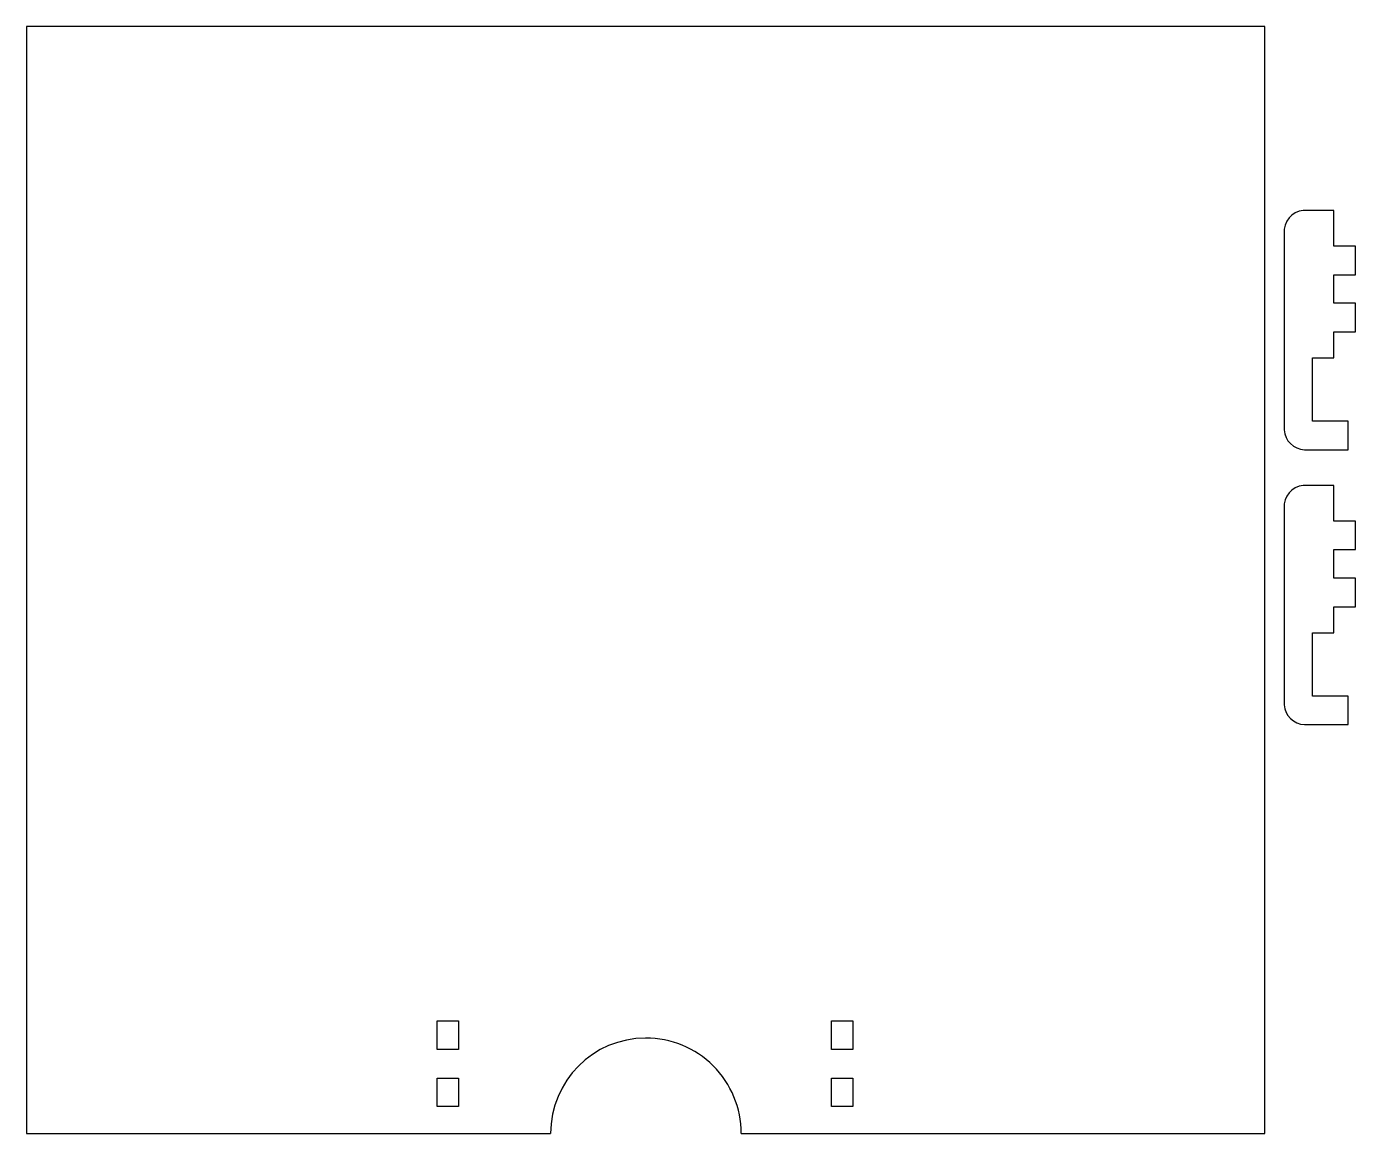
# Model space of a CAD drawing. Header units: millimetres. Extents: x 200 to 572, y 1044 to 1354.
import ezdxf

# ---------------------------------------------------------------- set-up
doc = ezdxf.new("R2010")
doc.units = ezdxf.units.MM
doc.header["$MEASUREMENT"] = 0
doc.layers.add('6 mm + 5cm', color=178, linetype='Continuous', true_color=0x000000)

msp = doc.modelspace()

# ---------------------------------------------------------------- linework, layer by layer
at = {"layer": '6 mm + 5cm'}
for p, q in [((199.67, 1303.8), (199.67, 1043.8)), ((546.67, 1043.8), (546.67, 1303.8)), ((566.01, 1302.3), (557.42, 1302.3)), ((566.01, 1292.3), (566.01, 1302.3)), ((552.01, 1295.89), (552.01, 1240.87)), ((570.01, 1292.3), (566.01, 1292.3)), ((572.01, 1284.3), (572.01, 1292.3)), ((566.01, 1276.3), (566.01, 1284.3)), ((566.01, 1284.3), (570.01, 1284.3)), ((570.01, 1276.3), (566.01, 1276.3)), ((572, 1268.3), (572, 1276.3)), ((566.01, 1261.01), (566.01, 1268.3)), ((566.01, 1268.3), (570.01, 1268.3)), ((560.01, 1243.3), (560.01, 1261.01)), ((560.01, 1261.01), (566.01, 1261.01)), ((570.01, 1243.3), (560.01, 1243.3)), ((570.01, 1235.3), (570.01, 1243.3)), ((557.73, 1235.3), (570.01, 1235.3)), ((566.01, 1225.3), (557.42, 1225.3)), ((566.01, 1215.3), (566.01, 1225.3)), ((552.01, 1218.89), (552.01, 1163.87)), ((570.01, 1215.3), (566.01, 1215.3)), ((572.01, 1207.3), (572.01, 1215.3)), ((566.01, 1199.3), (566.01, 1207.3)), ((566.01, 1207.3), (570.01, 1207.3)), ((570.01, 1199.3), (566.01, 1199.3)), ((572, 1191.3), (572, 1199.3)), ((566.01, 1184.01), (566.01, 1191.3)), ((566.01, 1191.3), (570.01, 1191.3)), ((560.01, 1166.3), (560.01, 1184.01)), ((560.01, 1184.01), (566.01, 1184.01)), ((570.01, 1166.3), (560.01, 1166.3)), ((570.01, 1158.3), (570.01, 1166.3)), ((557.73, 1158.3), (570.01, 1158.3)), ((314.68, 1067.3), (314.68, 1075.3)), ((314.68, 1075.3), (316.7, 1075.3)), ((316.7, 1075.3), (320.7, 1075.3)), ((320.7, 1075.3), (320.7, 1067.3)), ((425.2, 1067.3), (425.2, 1075.3)), ((425.2, 1075.3), (427.22, 1075.3)), ((427.22, 1075.3), (431.22, 1075.3)), ((431.22, 1075.3), (431.22, 1067.3)), ((316.7, 1067.3), (314.68, 1067.3)), ((320.7, 1067.3), (316.7, 1067.3)), ((427.22, 1067.3), (425.2, 1067.3)), ((431.22, 1067.3), (427.22, 1067.3)), ((314.68, 1051.3), (314.68, 1059.3)), ((314.68, 1059.3), (316.7, 1059.3)), ((316.7, 1059.3), (320.7, 1059.3)), ((320.7, 1059.3), (320.7, 1051.3)), ((425.2, 1051.3), (425.2, 1059.3)), ((425.2, 1059.3), (427.22, 1059.3)), ((427.22, 1059.3), (431.22, 1059.3)), ((431.22, 1059.3), (431.22, 1051.3)), ((316.7, 1051.3), (314.68, 1051.3)), ((320.7, 1051.3), (316.7, 1051.3)), ((427.22, 1051.3), (425.2, 1051.3)), ((431.22, 1051.3), (427.22, 1051.3)), ((199.67, 1043.8), (346.5, 1043.8)), ((399.92, 1043.8), (546.67, 1043.8))]:
    msp.add_line(p, q, dxfattribs=at)
for points in [[(546.67, 1353.8), (199.67, 1353.8)], [(199.67, 1353.8), (199.67, 1303.8)], [(546.67, 1303.8), (546.67, 1353.8)], [(572.01, 1292.3), (570.01, 1292.3)], [(570.01, 1284.3), (572.01, 1284.3)], [(572, 1276.3), (570.01, 1276.3)], [(570.01, 1268.3), (572, 1268.3)], [(572.01, 1215.3), (570.01, 1215.3)], [(570.01, 1207.3), (572.01, 1207.3)], [(572, 1199.3), (570.01, 1199.3)], [(570.01, 1191.3), (572, 1191.3)]]:
    msp.add_lwpolyline(points, dxfattribs=at)
for centre, radius, start, end in [((558, 1296.33), 6.01, 95.59, 184.1173), ((558, 1241.3), 6.01, 184.1173, 267.3978), ((558, 1219.33), 6.01, 95.59, 184.1173), ((558, 1164.3), 6.01, 184.1173, 267.3978), ((373.21, 1043.8), 26.71, 90.1771, 180), ((373.21, 1043.8), 26.71, 0, 90.1771)]:
    msp.add_arc(centre, radius, start, end, dxfattribs=at)

doc.saveas('drawing.dxf')
